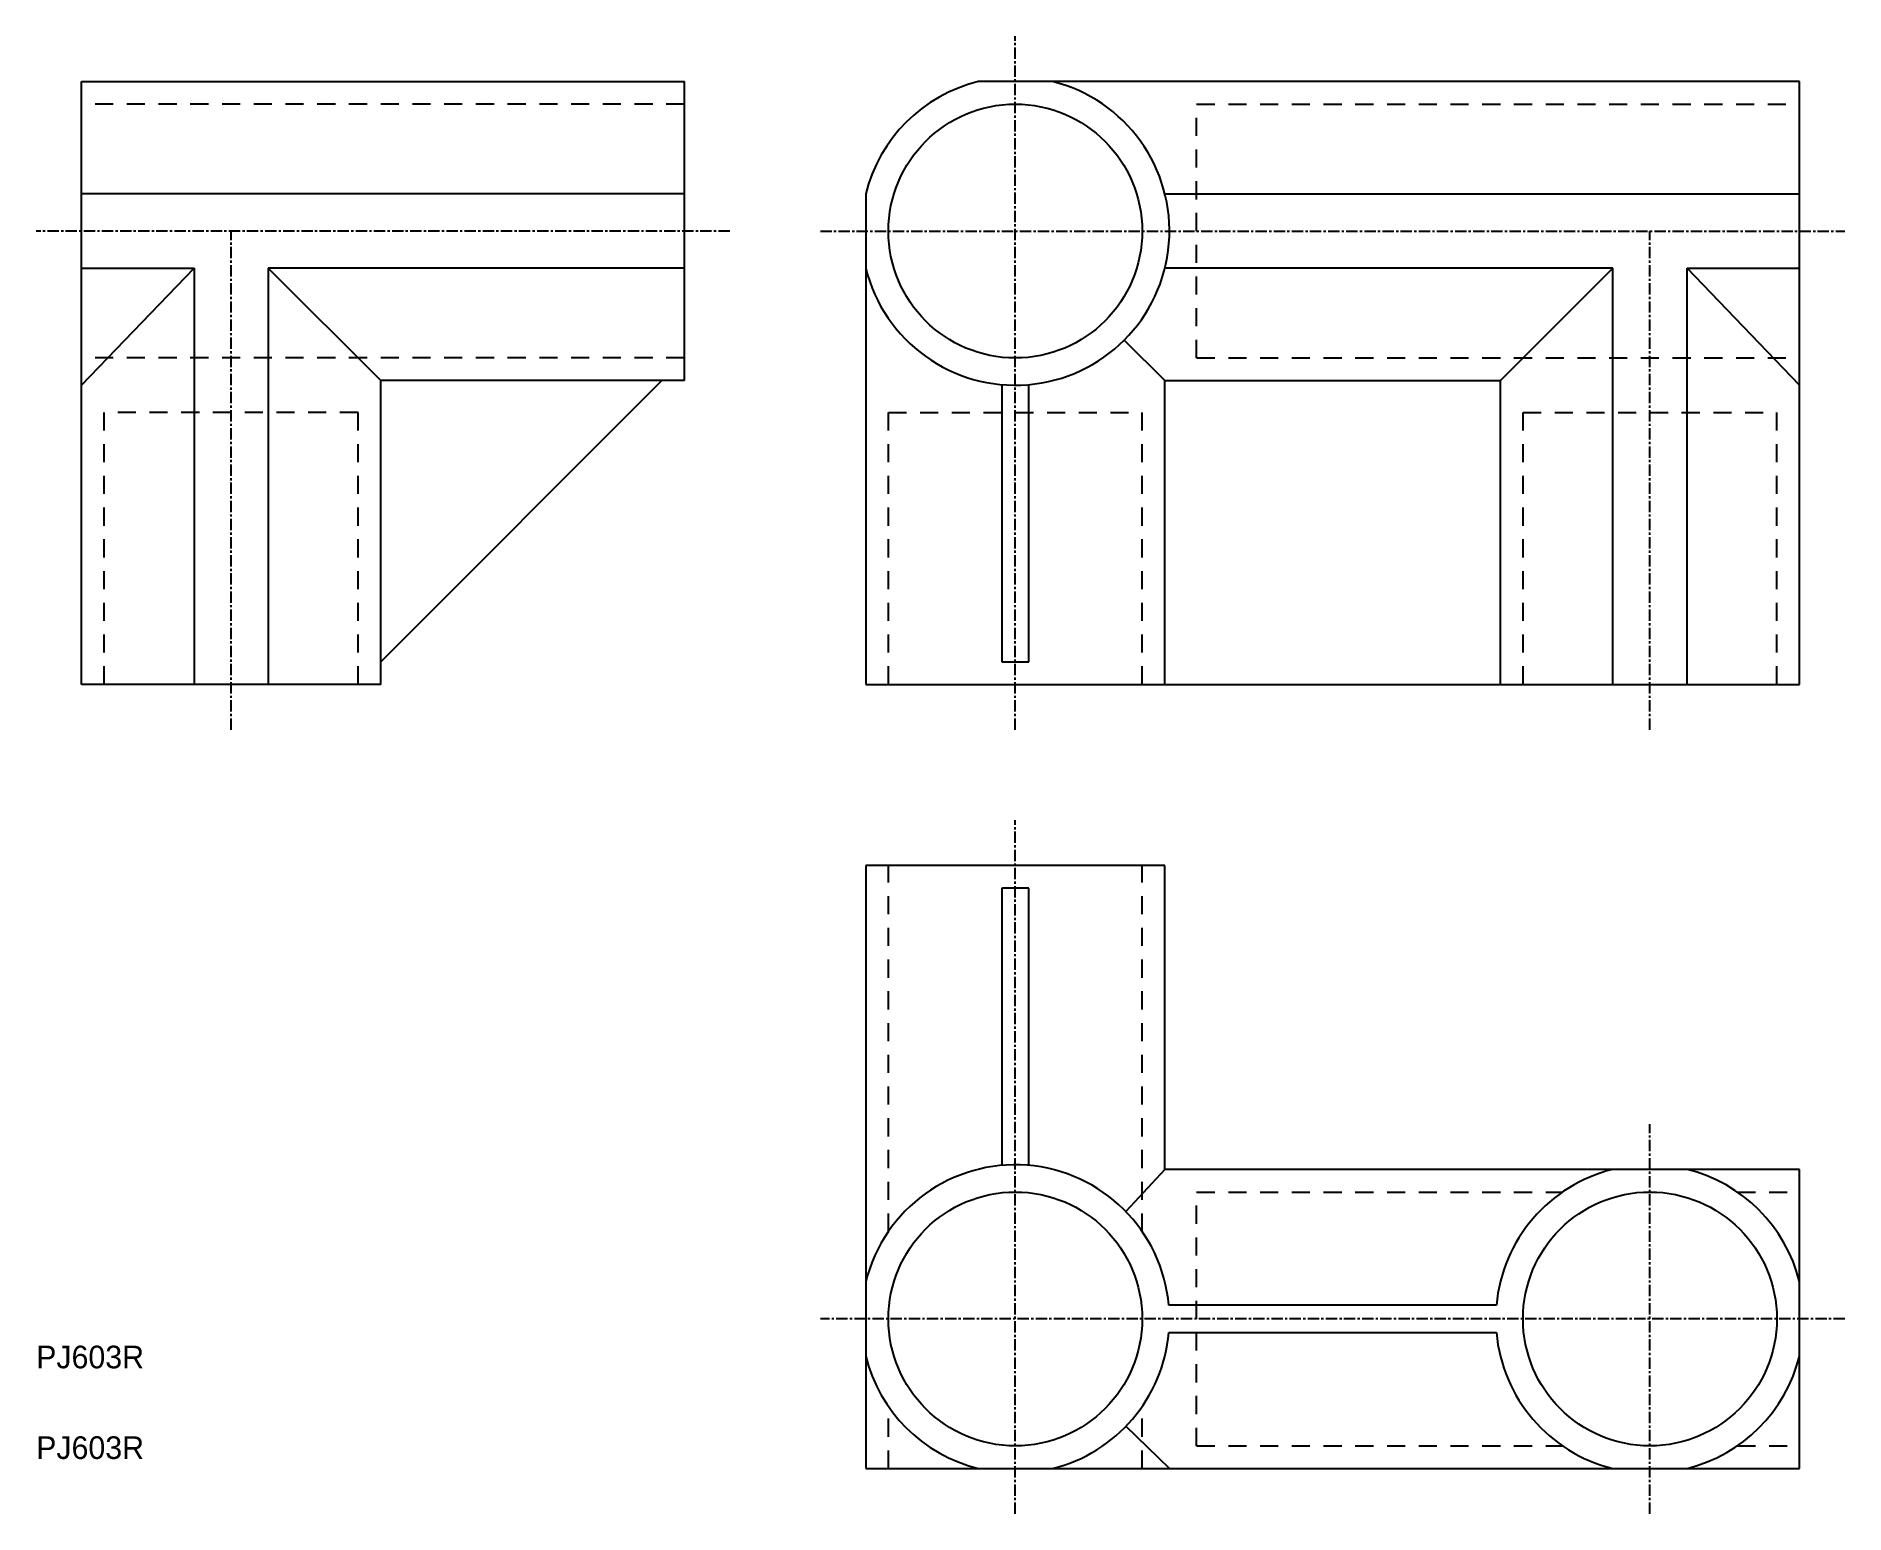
# Model space of a CAD drawing. Extents: x 0 to 199, y -5 to 158.
import ezdxf

# ---------------------------------------------------------------- set-up
doc = ezdxf.new("R2010")
doc.units = 0
doc.linetypes.add('CENTER', pattern=[2, 1.25, -0.25, 0.25, -0.25])
doc.linetypes.add('DASHED', pattern=[3.5, 2, -1.5])
doc.layers.get('0').update_dxf_attribs({"linetype": 'CONTINUOUS'})
doc.layers.add('CENTER', color=1, linetype='CENTER')

msp = doc.modelspace()

# ---------------------------------------------------------------- linework, layer by layer
at = {"color": 7, "linetype": 'CONTINUOUS'}
for p, q in [((5, 153), (71.5, 153)), ((5, 86.5), (5, 153)), ((71.5, 120), (71.5, 153)), ((194.5, 153), (103.91, 153)), ((194.5, 86.5), (194.5, 153)), ((71.5, 140.59), (5, 140.59)), ((91.5, 140.59), (91.5, 86.5)), ((124.5, 140.59), (194.5, 140.59)), ((5, 119.5), (17.41, 132.41)), ((5, 132.41), (17.41, 132.41)), ((17.41, 132.41), (17.41, 86.5)), ((25.59, 132.41), (38, 120)), ((71.5, 132.41), (25.59, 132.41)), ((25.59, 132.41), (25.59, 86.5)), ((173.91, 132.41), (124.5, 132.41)), ((161.5, 120), (173.91, 132.41)), ((173.91, 86.5), (173.91, 132.41)), ((194.5, 119.5), (182.09, 132.41)), ((182.09, 86.5), (182.09, 132.41)), ((182.09, 132.41), (194.5, 132.41)), ((120.02, 124.48), (124.5, 120)), ((69, 120), (38, 89)), ((71.5, 120), (38, 120)), ((38, 86.5), (38, 120)), ((124.5, 86.5), (124.5, 120)), ((124.5, 120), (161.5, 120)), ((161.5, 86.5), (161.5, 120)), ((106.5, 119.57), (106.5, 89)), ((109.5, 89), (109.5, 119.57)), ((106.5, 89), (109.5, 89)), ((38, 86.5), (5, 86.5)), ((91.5, 86.5), (194.5, 86.5)), ((124.5, 66.5), (91.5, 66.5)), ((91.5, 66.5), (91.5, 0)), ((124.5, 33), (124.5, 66.5)), ((109.5, 64), (106.5, 64)), ((106.5, 64), (106.5, 33.43)), ((109.5, 33.43), (109.5, 64)), ((124.5, 33), (120.2, 28.34)), ((194.5, 33), (124.5, 33)), ((182.09, 33), (173.91, 33)), ((194.5, 0), (194.5, 33)), ((91.5, 20.59), (91.5, 12.41)), ((194.5, 12.41), (194.5, 20.59)), ((161.06, 18), (124.93, 18)), ((124.93, 15), (161.06, 15)), ((125, 0), (120.2, 4.66)), ((91.5, 0), (194.5, 0)), ((103.91, 0), (112.09, 0)), ((173.91, 0), (182.09, 0))]:
    msp.add_line(p, q, dxfattribs=at)
at = {"color": 3, "linetype": 'DASHED'}
for p, q in [((71.5, 150.5), (5, 150.5)), ((128, 150.5), (194.5, 150.5)), ((128, 122.5), (128, 150.5)), ((71.5, 122.5), (5, 122.5)), ((128, 122.5), (194.5, 122.5)), ((7.5, 86.5), (7.5, 116.5)), ((35.5, 116.5), (7.5, 116.5)), ((35.5, 86.5), (35.5, 116.5)), ((94, 86.5), (94, 116.5)), ((94, 116.5), (122, 116.5)), ((122, 86.5), (122, 116.5)), ((164, 86.5), (164, 116.5)), ((164, 116.5), (192, 116.5)), ((192, 86.5), (192, 116.5)), ((94, 26.14), (94, 66.5)), ((122, 26.14), (122, 66.5)), ((128, 30.5), (168.35, 30.5)), ((128, 2.5), (128, 30.5)), ((187.64, 30.5), (194.5, 30.5)), ((94, 0), (94, 6.86)), ((122, 0), (122, 6.86)), ((128, 2.5), (168.35, 2.5)), ((187.64, 2.5), (194.5, 2.5))]:
    msp.add_line(p, q, dxfattribs=at)
at = {"color": 7, "linetype": 'CONTINUOUS'}
for centre in [(108, 136.5), (108, 16.5), (178, 16.5)]:
    msp.add_circle(centre, 14, dxfattribs=at)
for centre, start, end in [((108, 136.5), 193.9306, 76.0694), ((108, 136.5), 103.9306, 166.0694), ((108, 16.5), 5.0621, 166.0695), ((178, 16.5), 103.9305, 174.9379), ((178, 16.5), 13.9306, 76.0694), ((108, 16.5), 283.9305, 354.9379), ((178, 16.5), 185.0621, 256.0695), ((108, 16.5), 193.9306, 256.0694), ((178, 16.5), 283.9306, 346.0694)]:
    msp.add_arc(centre, 17, start, end, dxfattribs=at)
at = {"layer": 'CENTER', "color": 1, "linetype": 'CENTER'}
for p, q in [((108, 81.5), (108, 158)), ((76.5, 136.5), (0, 136.5)), ((21.5, 81.5), (21.5, 136.5)), ((86.5, 136.5), (199.5, 136.5)), ((178, 81.5), (178, 136.5)), ((108, -5), (108, 71.5)), ((178, -5), (178, 38)), ((199.5, 16.5), (86.5, 16.5))]:
    msp.add_line(p, q, dxfattribs=at)

# ---------------------------------------------------------------- texts
for p in [(0, 11.05), (0, 1.05)]:
    msp.add_text('PJ603R', height=2.5).set_placement(p)

doc.saveas('drawing.dxf')
